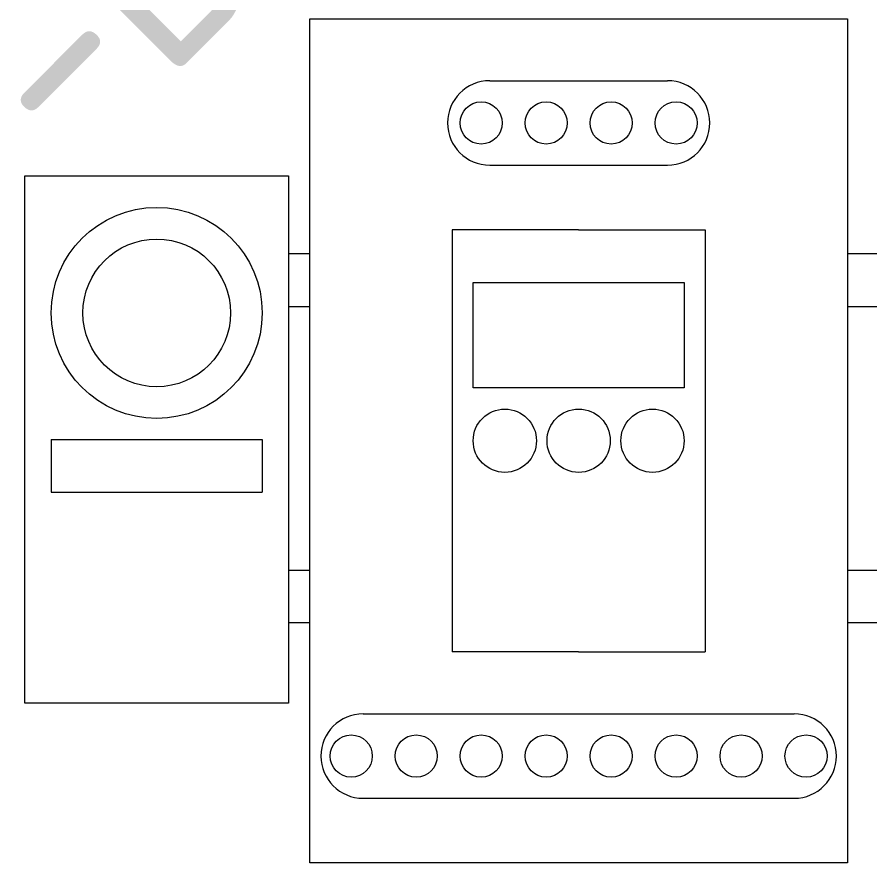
# Model space of a CAD drawing. Header units: millimetres. Extents: x 4137 to 6698, y 1400 to 3585.
# Drawn here: x 5584.7 to 5666.2, y 3263 to 3343.2 of the extents above; entities that cross this region are included whole.
import ezdxf

# ---------------------------------------------------------------- set-up
doc = ezdxf.new("R2010")
doc.units = ezdxf.units.MM
doc.layers.add('000-PI-Oprema', color=30, linetype='Continuous', lineweight=5)
doc.layers.add('SI-ORMAR-Tekst', color=7, linetype='Continuous', lineweight=5)
doc.layers.add('002-PI-Kabelska kanalica', color=150, linetype='Continuous')
doc.layers.add('SI-Ormari', color=51, linetype='Continuous')
doc.styles.add('PI0', font='isocpeur.ttf', dxfattribs={"width": 0.9})

msp = doc.modelspace()

# ---------------------------------------------------------------- linework, layer by layer
at = {"layer": '000-PI-Oprema', "color": 0, "linetype": 'ByBlock', "lineweight": 0}
for p, q in [((5587.893, 3303.161), (5607.893, 3303.161)), ((5587.893, 3303.161), (5587.893, 3298.161)), ((5607.893, 3303.161), (5607.893, 3298.161)), ((5587.893, 3298.161), (5607.893, 3298.161))]:
    msp.add_line(p, q, dxfattribs=at)
msp.add_lwpolyline([(5585.393, 3328.161), (5610.393, 3328.161), (5610.393, 3278.161), (5585.393, 3278.161)], close=True, dxfattribs=at)
for radius in [10, 7]:
    msp.add_circle((5597.893, 3315.161), radius, dxfattribs=at)
at = {"layer": '002-PI-Kabelska kanalica', "color": 0, "linetype": 'ByBlock', "lineweight": 0, "ltscale": 0.25}
for p, q in [((5610.393, 3320.778), (5612.393, 3320.778)), ((5663.393, 3320.778), (5666.158, 3320.778)), ((5610.393, 3315.778), (5612.393, 3315.778)), ((5663.393, 3315.778), (5666.158, 3315.778)), ((5610.393, 3290.778), (5612.393, 3290.778)), ((5663.393, 3290.778), (5666.158, 3290.778)), ((5612.393, 3285.778), (5610.393, 3285.778)), ((5666.158, 3285.778), (5663.393, 3285.778))]:
    msp.add_line(p, q, dxfattribs=at)
at = {"layer": 'SI-Ormari', "color": 0, "linetype": 'ByBlock', "lineweight": 0}
for p, q in [((5629.463, 3337.161), (5646.323, 3337.161)), ((5629.463, 3337.161), (5646.323, 3337.161)), ((5629.463, 3329.161), (5646.323, 3329.161)), ((5629.463, 3329.161), (5646.323, 3329.161)), ((5637.893, 3323.045), (5625.893, 3323.045)), ((5625.893, 3323.045), (5625.893, 3283.045)), ((5637.893, 3323.045), (5625.893, 3323.045)), ((5625.893, 3323.045), (5625.893, 3283.045)), ((5637.893, 3323.045), (5649.893, 3323.045)), ((5637.893, 3323.045), (5649.893, 3323.045)), ((5649.893, 3323.045), (5649.893, 3283.045)), ((5649.893, 3323.045), (5649.893, 3283.045)), ((5637.893, 3283.045), (5625.893, 3283.045)), ((5637.893, 3283.045), (5625.893, 3283.045)), ((5637.893, 3283.045), (5649.893, 3283.045)), ((5637.893, 3283.045), (5649.893, 3283.045)), ((5617.463, 3277.161), (5658.323, 3277.161)), ((5617.463, 3277.161), (5658.323, 3277.161)), ((5617.463, 3269.161), (5658.323, 3269.161)), ((5617.463, 3269.161), (5658.323, 3269.161))]:
    msp.add_line(p, q, dxfattribs=at)
for points in [[(5612.393, 3263.045), (5612.393, 3343.045), (5663.393, 3343.045), (5663.393, 3263.045)], [(5627.893, 3308.045), (5627.893, 3318.045), (5647.893, 3318.045), (5647.893, 3308.045)], [(5627.893, 3308.045), (5627.893, 3318.045), (5647.893, 3318.045), (5647.893, 3308.045)]]:
    msp.add_lwpolyline(points, close=True, dxfattribs=at)
for centre, radius in [((5628.653, 3333.161), 2), ((5628.653, 3333.161), 2), ((5634.813, 3333.161), 2), ((5634.813, 3333.161), 2), ((5640.973, 3333.161), 2), ((5640.973, 3333.161), 2), ((5647.133, 3333.161), 2), ((5647.133, 3333.161), 2), ((5630.893, 3303.045), 3), ((5630.893, 3303.045), 3), ((5637.893, 3303.045), 3), ((5637.893, 3303.045), 3), ((5644.893, 3303.045), 3), ((5644.893, 3303.045), 3), ((5616.333, 3273.161), 2), ((5616.333, 3273.161), 2), ((5622.493, 3273.161), 2), ((5622.493, 3273.161), 2), ((5628.653, 3273.161), 2), ((5628.653, 3273.161), 2), ((5634.813, 3273.161), 2), ((5634.813, 3273.161), 2), ((5640.973, 3273.161), 2), ((5640.973, 3273.161), 2), ((5647.133, 3273.161), 2), ((5647.133, 3273.161), 2), ((5653.293, 3273.161), 2), ((5653.293, 3273.161), 2), ((5659.453, 3273.161), 2), ((5659.453, 3273.161), 2)]:
    msp.add_circle(centre, radius, dxfattribs=at)
for centre, start, end in [((5629.463, 3333.161), 90, 270), ((5629.463, 3333.161), 90, 270), ((5646.323, 3333.161), 270, 90), ((5646.323, 3333.161), 270, 90), ((5617.463, 3273.161), 90, 270), ((5617.463, 3273.161), 90, 270), ((5658.323, 3273.161), 270, 90), ((5658.323, 3273.161), 270, 90)]:
    msp.add_arc(centre, 4, start, end, dxfattribs=at)

# ---------------------------------------------------------------- texts
at = {"layer": 'SI-ORMAR-Tekst', "color": 0, "linetype": 'ByBlock', "lineweight": 0, "style": 'PI0', "width": 0.9}
msp.add_text('-BT1', height=20, rotation=45, dxfattribs=at).set_placement((5590.04, 3328.161))

doc.saveas('drawing.dxf')
